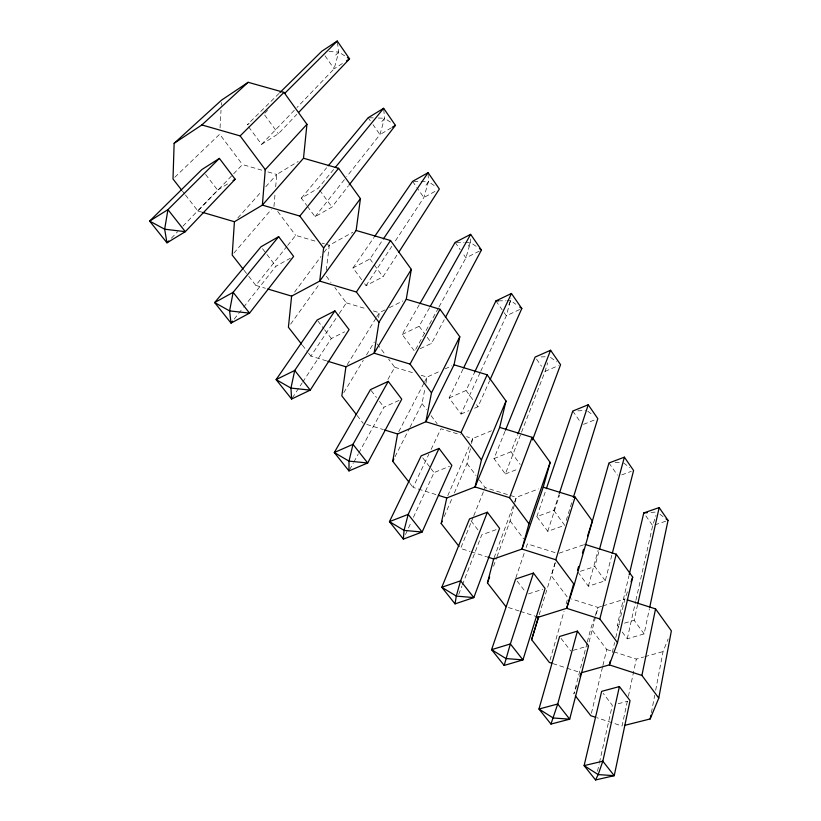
<?xml version="1.0" encoding="UTF-8"?>
<svg xmlns="http://www.w3.org/2000/svg" width="821" height="821" viewBox="0 0 821 821"><rect width="100%" height="100%" fill="white"/><g stroke="black" fill="none" stroke-linecap="round" stroke-linejoin="round"><path stroke-width="0.62" stroke-dasharray="4.11 3.08" d="M439.071 306.828L465.938 257.886L470.454 242.411L470.525 238.952M220.038 127.891L221.023 110.199M221.301 105.15L221.444 102.625M273.957 206.461L275.148 192.925M275.682 186.778L276.769 174.473L298.156 161.491M480.737 371.266L506.321 315.777L511.011 298.3M326.265 270.294L329.293 245.263L352.784 232.312M378.584 317.635L379.343 312.729L384.957 309.917M409.966 427.351L422.045 403.634L425.032 387.943M425.945 383.12L427.094 377.085L440.569 370.938M651.381 712.72L654.717 695.254M655.671 690.266L663.06 651.587L668.14 638.923M622.256 632.057L627.254 638.81L644.116 633.904L649.38 608.966M627.347 701.216L622.072 726.01L596.826 717.698M628.404 696.259L636.326 659.078L643.613 657.036M644.116 633.904L634.14 620.255L637.476 605.231M597.503 771.237L599.176 763.766M599.463 762.524L612.322 705.27L603.178 693.345M627.254 638.81L635.628 601.506M635.916 600.264L652.674 525.645L655.928 515.403M454.372 492.939L467.046 463.537L470.443 448.543M471.572 443.545L472.701 438.547L491.461 430.779M612.292 652.479L614.621 642.545M615.791 637.589L624.822 599.114L628.147 589.868M618.685 627.223L617.259 625.294L628.927 575.901M591.407 713.264L602.604 666.683M602.901 665.451L606.729 649.514L590.843 628.363L594.815 616.725M589.109 641.971L598.006 607.427L601.66 606.288M577.922 572.104L588.349 586.204L605.262 580.775L611.943 554.76M586.994 643.202L573.858 693.93L576.711 685.72M587.313 641.971L590.843 628.363M497.033 556.669L510.098 520.853L514.675 503.509M515.003 502.278L516.306 497.321L538.555 488.936M605.262 580.775L594.845 566.531L599.156 550.552M588.349 586.204L598.068 550.357M337.41 42.271L338.714 52.051L334.116 68.851L296.956 107.52M383.766 109.552L384.526 118.245L379.959 134.582L346.729 176.648M428.121 173.96L428.398 181.646L423.862 197.533L394.603 242.103M550.049 660.002L564.048 611.224M566.141 603.907L567.547 599.022M521.52 432.226L545.093 371.379L547.679 362.8M555.212 562.898L551.322 575.747L567.137 596.805M539.171 614.734L555.396 562.118M566.203 520.463L572.596 499.856M553.826 510.436L564.704 525.307L547.751 531.31L536.862 516.594L553.826 510.436L558.968 494.642M547.751 531.31L559.542 495.001M536.862 516.594L545.944 489.911M515.865 577.727L524.506 552.338M526.148 547.504L527.39 543.882L555.673 552.81M595.215 615.565L598.006 607.427L571.508 598.961M493.544 566.213L496.592 557.859M494.098 557.777L514.131 503.242M514.562 502.062L516.306 497.321L485.108 487.582L479.084 479.567M458.734 594.353L461.956 586.02M462.418 584.829L481.763 534.871L497.218 529.247M504.977 431.446L493.975 458.6L505.346 473.984L521.058 433.416M493.975 458.6L510.949 451.807L517.487 435.079M473.327 516.85L460.612 548.459L470.053 551.455M473.799 515.68L485.108 487.582M444.233 516.45L452.35 497.639M447.784 495.638L469.14 446.706M471.182 442.047L472.701 438.547L466.595 436.669M474.61 408.211L478.007 406.754L489.48 381.026M405.492 534.522L411.311 521.899M413.425 517.312L434.042 472.588L449.498 466.328M463.054 369.07L449.128 397.949L461.022 414.041L480.203 372.426M508.917 304.745L510.795 300.702L515.804 304.252M449.128 397.949L466.102 390.478L474.743 372.005M435.941 494.57L413.076 487.387L428.911 454.054M431.097 449.456L440.928 428.767L460.489 434.791M395.014 456.722L409.392 428.48M398.76 431.702L424.149 382.771M424.734 381.632L427.094 377.085L421.101 375.269M420.29 348.648L431.61 343.311L444.223 319.708M349.592 469.807L353.266 463.095M353.882 461.977L358.182 454.157M358.787 453.038L383.951 407.206L399.529 400.196M438.455 307.937L414.636 351.326L402.177 334.475L419.398 304.509M468.329 246.238L470.454 242.411L476.447 246.557M402.177 334.475L419.141 326.265L429.691 307.434M387.933 379.353L394.737 367.264L388.651 359.167M343.794 392.664L363.282 360.337M366.525 354.959L374.325 342.029M347.262 364.616L376.008 318.127M376.675 317.05L379.343 312.729L372.016 310.533M364.596 283.656L366.043 285.616L382.986 276.821L398.113 253.268M292.307 397.959L302.056 383.099M302.754 382.042L331.325 338.519L344.635 331.858M366.043 285.616L391.812 246.351M326.584 360.891L310.872 356.098L338.56 314.576M339.268 313.509L346.359 302.867L334.865 287.555M426.007 185.238L428.398 181.646L435.376 186.336M361.692 279.725L352.979 267.954L369.912 258.943L382.678 240.009M352.979 267.954L374.058 237.331M290.644 324.131L319.697 283.614M294.626 292.06L321.001 256.45M324.018 252.386L329.293 245.263L325.691 244.206M307.465 206.41L315.079 216.703L331.971 207.056L348.422 185.874M234.18 319.112L242.852 308.132M243.642 307.136L275.948 266.24L290.306 258.256M315.079 216.703L345.939 177.644M248.742 276.297L255.834 285.4L286.909 246.382M287.709 245.387L295.673 235.381L316.085 241.384M381.857 121.58L384.526 118.245L391.473 122.781M333.583 169.526L318.24 188.286L301.369 198.169L306.705 205.373M301.369 198.169L326.635 167.751M233.872 253.104L271.453 209.376M237.813 217.965L261.519 191.488M265.758 186.757L276.769 174.473L264.526 170.932M248.681 126.927L261.571 144.352L278.381 133.772L296.833 114.355M171.404 238.182L177.623 231.707M182.96 226.165L217.606 190.103L228.977 183.073M261.571 144.352L296.073 108.444M185.454 194.998L197.902 210.987L242.482 164.569L263.305 170.583M335.727 55.099L338.714 52.051L347.386 57.521M264.855 113.134L267.564 110.435M279.027 93.44L247.162 124.874L249.266 123.519M174.832 177.244L219.679 134.203L242.482 164.569M342.357 63.535L334.116 68.851L324.716 55.366M391.309 127.83L379.959 134.582L373.032 124.659M434.925 191.457L423.862 197.533L417.52 188.44M479.228 251.144L465.938 257.886L463.054 253.751M389.441 307.67L402.895 300.917M519.601 309.558L506.321 315.777L502.863 310.82M445.064 368.896L451.807 365.827M545.093 371.379L558.352 365.643M461.022 414.041L468.945 410.644M583.536 424.334L595.42 419.582M505.346 473.984L517.794 469.13M621.743 474.877L631.226 471.387M559.204 553.159L583.752 544.764M665.677 521.232L652.674 525.645L643.797 512.92M580.334 571.313L594.845 566.531M528.478 593.901L542.732 589.242M602.881 605.919L624.822 599.114M617.259 625.294L619.67 624.576M624.494 623.139L634.14 620.255M573.13 650.345L587.364 646.178M644.834 656.687L663.06 651.587M618.234 703.73L627.685 701.257M651.002 512.407L657.005 511.986M615.145 462.623L621.323 462.264M577.851 410.849L585.486 410.521M541.121 356.909L545.924 356.776M498.419 300.866L505.839 300.763M507.08 300.753L510.795 300.702M456.404 242.38L464.07 242.39M465.343 242.4L470.454 242.411M413.794 181.39L419.88 181.492M421.101 181.513L428.398 181.646M369.44 117.752L373.216 117.875M378.245 118.039L384.526 118.245M329.067 51.579L338.714 52.051M322.089 243.149L324.49 243.847M197.902 210.987L202.777 212.423M346.359 302.867L365.909 308.706M255.834 285.4L265.378 288.263M394.737 367.264L415.108 373.442M366.771 424.447L383.366 429.578M471.233 551.835L486.576 556.71M508.394 607.519L519.2 610.998M520.401 611.388L534.81 616.027M606.729 649.514L612.651 651.433M613.831 651.812L636.326 659.078M552.882 663.594L565.854 667.812M567.034 668.202L579.995 672.43M550.532 357.402L556.556 361.774M587.764 411.208L591.777 414.184M623.56 462.952L629.584 467.488M660.012 514.285L663.029 516.594M182.344 190.995L184.674 193.992M244.022 270.222L247.963 275.281M302.354 345.159L307.772 352.117M308.542 353.112L310.872 356.098M357.114 415.508L363.221 423.349M409.946 483.364L413.076 487.387M205.619 174.452L217.606 190.103M262.515 248.701L266.24 253.576M266.989 254.551L275.948 266.24M317.891 320.99L323.864 328.78M324.603 329.755L331.325 338.519M371.215 390.591L376.459 397.436M379.456 401.346L383.951 407.206M422.712 457.8L430.266 467.662M431.025 468.647L434.042 472.588M471.059 520.904L477.945 529.884M517.168 581.083L525.738 592.259M561.092 638.42L570.759 651.032M277.703 211.449L295.673 235.381M326.43 276.318L331.027 282.445M377.25 343.989L385.613 355.113M422.045 403.634L426.581 409.669M431.117 415.703L437.152 423.739M467.046 463.537L476.077 475.564M510.098 520.853L523.624 538.874M264.67 115.022L278.381 133.772M319.687 190.256L331.971 207.056M369.912 258.943L373.545 263.91M374.273 264.896L382.986 276.821M419.141 326.265L424.272 333.285M427.207 337.298L431.61 343.311M466.102 390.478L473.543 400.658M476.519 404.722L478.007 406.754M510.949 451.807L520.196 464.44M368.188 117.711L370.261 120.687M412.583 181.369L416.811 187.434M455.132 242.38L460.171 249.615M495.935 300.897L502.165 309.825M536.544 359.126L541.532 366.269M572.76 411.064L580.981 422.846M608.966 462.972L617.474 475.174"/><path stroke-width="1.23" d="M348.976 470.915L349.017 461.135L352.989 444.346L388.271 381.375L401.756 399.191L367.685 462.982L348.976 470.915L334.301 452.525L370.466 389.616L388.271 381.375M202.777 212.423L234.426 221.742L262.371 205.117L303.503 158.237L306.941 124.299L283.984 92.383L248.158 82.305L221.588 100.1L174.134 143.316L173.005 178.999L181.564 190M234.426 221.742L232.199 255.044L243.232 269.216M403.378 539.11L404.055 530.376L408.201 514.367L439.03 448.41L451.868 465.363L422.138 532.039L403.378 539.11L389.452 521.653L421.204 455.829L439.03 448.41M306.941 124.299L265.265 169.639L262.371 205.117L299.829 216.056L323.618 248.014L319.718 281.1L291.609 296.124L267.759 288.982M291.609 296.124L288.407 327.251L301.574 344.163M327.795 361.261L345.918 366.782L374.14 353.204L378.953 322.314L356.386 292.009L319.718 281.1L356.14 230.465L360.429 198.651L338.601 168.305L303.503 158.237M345.918 366.782L341.844 395.896L356.355 414.523M455.05 603.866L456.291 596.087L460.591 580.806L487.366 512.232L499.599 528.385L473.82 597.596L455.05 603.866L441.821 587.282L469.53 518.903L487.366 512.232M384.546 429.947L397.58 433.981L425.863 421.737L431.487 392.859L410.048 364.083L374.14 353.204L406.262 299.234L411.321 269.391L390.539 240.512L356.14 230.465M409.166 482.358L392.715 461.238L397.58 433.981M624.514 725.395L650.181 718.96L658.77 698.096L671.362 630.867L655.558 608.884L627.193 599.864M650.181 718.96L650.899 715.214M438.342 495.32L446.768 497.967L475.072 486.945L481.424 459.934L461.043 432.554L425.863 421.737L454.044 364.801L459.791 336.774L439.994 309.25L406.262 299.234M658.77 698.096L641.899 675.437L655.558 608.884M649.637 607.725L668.037 520.432L659.171 507.583L643.797 512.92L629.214 574.669M459.062 546.458L441.195 523.511L446.768 497.967M619.403 686.572L602.819 761.2L598.181 774.583L595.543 779.95L584.111 765.624L601.649 691.354L619.403 686.572L630.056 700.631L614.231 775.681L595.543 779.95M637.753 603.979L659.171 507.583M579.954 676.33L581.176 672.81L609.377 664.887L617.495 642.658L632.714 577.142L616.212 554.196L584.921 544.364M610.249 661.162L609.377 664.887L641.899 675.437M487.756 557.09L493.657 558.968L521.961 549.064L528.96 523.767L509.554 497.7L475.072 486.945L499.661 427.382L506.023 401.038L487.14 374.787L454.044 364.801M617.495 642.658L599.833 618.942L616.212 554.196M504.176 665.441L510.364 643.941L533.434 573.058L545.103 588.472L522.946 659.899L504.176 665.441L491.594 649.668L515.619 579.051L533.434 573.058M612.261 553.518L633.596 470.515L624.381 457.174L608.966 462.972L574.269 584.603L566.675 608.31L538.412 617.187L536.01 616.417M505.993 606.74L487.448 582.92L493.657 558.968M577.399 631.113L557.716 703.997L550.953 724.071L538.966 709.036L559.604 636.48L577.399 631.113L588.544 645.829L569.692 719.186L550.953 724.071M599.494 549.331L624.381 457.174M574.269 584.603L555.766 559.758L521.961 549.064L543.235 487.181L550.173 462.397L532.131 437.316L499.661 427.382M573.694 583.721L566.675 608.31L599.833 618.942M577.553 570.195L578.61 566.5M582.469 552.974L583.515 549.29M551.702 663.204L549.352 662.434L531.628 639.672L538.412 617.187M555.766 559.758L575.111 497.064L543.235 487.181M531.628 639.672L538.689 616.756M573.356 497.423L597.801 418.638L588.226 404.763L572.76 411.064L546.355 488.69M587.528 536.205L592.352 521.037L575.111 497.064M559.358 493.431L588.226 404.763M528.96 523.767L550.173 462.397M631.051 581.761L632.714 577.142M487.448 582.92L489.624 576.958M509.554 497.7L532.131 437.316M532.552 439.902L560.569 364.688L550.604 350.249L535.118 357.084L505.459 430.266M517.948 433.888L550.604 350.249M481.424 459.934L506.023 401.038M441.195 523.511L442.211 521.161M490.004 379.856L521.817 308.522L511.442 293.487L495.935 300.897L463.619 367.911M461.043 432.554L487.14 374.787M474.743 372.005L511.442 293.487M431.487 392.859L459.791 336.774M392.715 461.238L393.864 458.98M445.423 317.46L481.445 250.025L470.628 234.354L455.132 242.38L420.044 303.401M410.048 364.083L439.994 309.25M430.307 306.325L470.628 234.354M378.953 322.314L411.321 269.391M398.801 252.191L439.358 189.025L428.08 172.677L412.583 181.369L374.787 236.274M356.386 292.009L390.539 240.512M334.886 310.892L294.729 370.445L290.952 388.087L291.609 399.016L310.246 390.119L349.079 329.632L334.886 310.892L317.142 320.016L276.123 379.61L291.609 399.016M383.386 238.952L428.08 172.677M323.618 248.014L360.429 198.651M349.202 184.869L395.435 125.377L383.653 108.31L368.188 117.711L328.256 165.791M232.6 321.103L231.029 323.094L214.661 302.58L261.016 246.762L278.668 236.664L293.62 256.409L249.543 313.14L231.029 323.094L229.593 310.902L233.143 292.327L278.668 236.664M299.829 216.056L338.601 168.305M335.204 167.546L383.653 108.31M235.175 179.235L185.32 231.676L166.961 242.811L149.638 221.085L201.874 169.557L219.392 158.402L235.175 179.235L233.102 180.507M298.587 112.508L349.561 58.886L337.246 41.05L321.822 51.22L279.94 92.537M168.736 240.953L166.961 242.811L164.652 229.203L167.946 209.632L219.392 158.402M284.764 93.317L337.246 41.05M174.134 143.316L201.863 124.946L240.143 135.906L283.984 92.383M201.863 124.946L248.158 82.305M346.472 60.887L349.561 58.886L347.386 57.521M392.335 127.214L395.435 125.377M643.797 512.92L647.4 512.663M495.935 300.897L498.419 300.866M595.625 717.297L590.822 715.717L575.408 695.91M479.443 248.64L481.445 250.025M519.806 307.105L521.817 308.522M666.036 518.893L668.037 520.432M240.143 135.906L265.265 169.639M167.946 209.632L149.638 221.085L164.652 229.203L185.32 231.676L167.946 209.632M233.143 292.327L214.661 302.58L229.593 310.902L249.543 313.14L233.143 292.327M294.729 370.445L276.123 379.61L290.952 388.087L310.246 390.119L294.729 370.445M352.989 444.346L334.301 452.525L349.017 461.135L367.685 462.982L352.989 444.346M408.201 514.367L389.452 521.653L404.055 530.376L422.138 532.039L408.201 514.367M460.591 580.806L441.821 587.282L456.291 596.087L473.82 597.596L460.591 580.806M510.364 643.941L491.594 649.668L505.931 658.534L522.946 659.899L510.364 643.941M557.716 703.997L538.966 709.036L553.18 717.965L569.692 719.186L557.716 703.997M602.819 761.2L584.111 765.624L598.181 774.583L614.231 775.681L602.819 761.2"/></g></svg>
